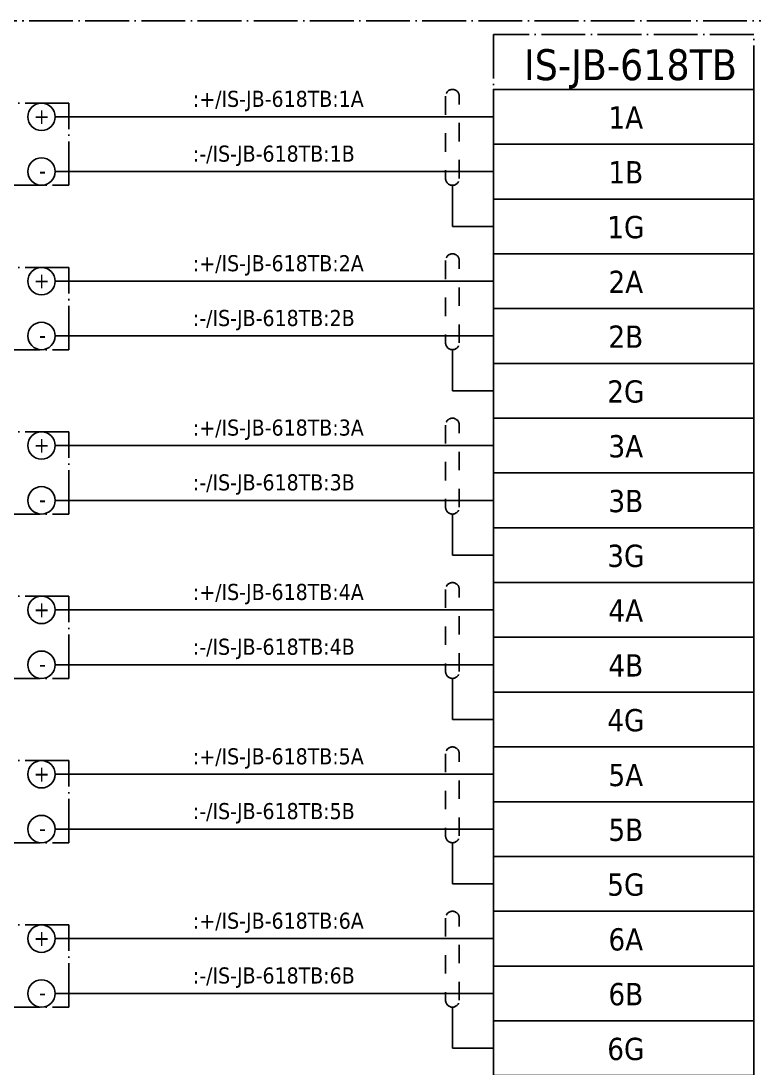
# Model space of a CAD drawing. Header units: millimetres. Extents: x 0 to 1792788, y -13 to 262234.
# Drawn here: x 35.5 to 89, y 151.6 to 228 of the extents above; entities that cross this region are included whole.
import ezdxf
from ezdxf.enums import TextEntityAlignment as Align

# ---------------------------------------------------------------- set-up
doc = ezdxf.new("R2010")
doc.units = ezdxf.units.MM
doc.linetypes.add('EPL_DASH', pattern=[1, 0.5, -0.5])
doc.linetypes.add('EPL_DASHDOT', pattern=[1, 0.8, -0.1, 0, -0.1])
for name, color, linetype, lineweight in [('EPLAN108', 5, 'Continuous', 35), ('EPLAN300', 5, 'Continuous', 25), ('EPLAN302', 5, 'Continuous', 25), ('EPLAN307', 134, 'EPL_DASHDOT', 25), ('EPLAN311', 7, 'Continuous', 25), ('EPLAN314', 5, 'EPL_DASH', 25), ('EPLAN400', 5, 'Continuous', 35), ('EPLAN405', 7, 'Continuous', 25), ('EPLAN421', 5, 'Continuous', 35), ('EPLAN433', 251, 'Continuous', 35), ('EPLAN500', 7, 'Continuous', 35), ('EPLAN501', 7, 'Continuous', 35), ('EPLAN502', 7, 'Continuous', 35), ('EPLAN503', 7, 'Continuous', 35), ('EPLAN504', 7, 'Continuous', 35), ('EPLAN546', 1, 'Continuous', 25)]:
    doc.layers.add(name, color=color, linetype=linetype, lineweight=lineweight)
doc.styles.add('Tahoma', font='')
doc.styles.get('Tahoma').set_extended_font_data('Tahoma')

# ---------------------------------------------------------------- blocks, each defined once
blk = doc.blocks.new('EPLSYM_LibrarySPECIAL_en_US_Symbol427_Variant5_Placement1_54')
at = {"layer": 'EPLAN421', "color": 5, "style": 'Tahoma'}
for tag, p in [('17_20029[1]', (-0.9525, 3.335)), ('17_20029[2]', (20.0025, 3.335))]:
    blk.add_attdef(tag, text='', height=1.1739, dxfattribs=at).set_placement(p, align=Align.BOTTOM_RIGHT)
at = {"layer": 'EPLAN433', "color": 251, "style": 'Tahoma'}
blk.add_attdef('17_20406_1', text='', height=1.6254, dxfattribs=at).set_placement((0.9525, 1.5875), align=Align.BOTTOM_RIGHT)
blk.add_attdef('17_20406', text='', height=1.6254, dxfattribs=at).set_placement((0.9525, 1.5875), align=Align.BOTTOM_LEFT)
blk = doc.blocks.new('EPLSYM_LibrarySPECIAL_en_US_Symbol427_Variant5_Placement1_55')
at = {"layer": 'EPLAN421', "color": 5, "style": 'Tahoma'}
for tag, p in [('17_20029[1]', (-0.9525, 3.335)), ('17_20029[2]', (20.0025, 3.335))]:
    blk.add_attdef(tag, text='', height=1.1739, dxfattribs=at).set_placement(p, align=Align.BOTTOM_RIGHT)
at = {"layer": 'EPLAN433', "color": 251, "style": 'Tahoma'}
blk.add_attdef('17_20406_1', text='', height=1.6254, dxfattribs=at).set_placement((0.9525, 1.5875), align=Align.BOTTOM_RIGHT)
blk.add_attdef('17_20406', text='', height=1.6254, dxfattribs=at).set_placement((0.9525, 1.5875), align=Align.BOTTOM_LEFT)
blk = doc.blocks.new('EPLSYM_LibrarySPECIAL_en_US_Symbol427_Variant5_Placement1_56')
at = {"layer": 'EPLAN421', "color": 5, "style": 'Tahoma'}
for tag, p in [('17_20029[1]', (-0.9525, 3.335)), ('17_20029[2]', (20.0025, 3.335))]:
    blk.add_attdef(tag, text='', height=1.1739, dxfattribs=at).set_placement(p, align=Align.BOTTOM_RIGHT)
at = {"layer": 'EPLAN433', "color": 251, "style": 'Tahoma'}
blk.add_attdef('17_20406_1', text='', height=1.6254, dxfattribs=at).set_placement((0.9525, 1.5875), align=Align.BOTTOM_RIGHT)
blk.add_attdef('17_20406', text='', height=1.6254, dxfattribs=at).set_placement((0.9525, 1.5875), align=Align.BOTTOM_LEFT)
blk = doc.blocks.new('EPLSYM_LibrarySPECIAL_en_US_Symbol427_Variant5_Placement1_57')
at = {"layer": 'EPLAN421', "color": 5, "style": 'Tahoma'}
for tag, p in [('17_20029[1]', (-0.9525, 3.335)), ('17_20029[2]', (20.0025, 3.335))]:
    blk.add_attdef(tag, text='', height=1.1739, dxfattribs=at).set_placement(p, align=Align.BOTTOM_RIGHT)
at = {"layer": 'EPLAN433', "color": 251, "style": 'Tahoma'}
blk.add_attdef('17_20406_1', text='', height=1.6254, dxfattribs=at).set_placement((0.9525, 1.5875), align=Align.BOTTOM_RIGHT)
blk.add_attdef('17_20406', text='', height=1.6254, dxfattribs=at).set_placement((0.9525, 1.5875), align=Align.BOTTOM_LEFT)
blk = doc.blocks.new('EPLSYM_LibrarySPECIAL_en_US_Symbol427_Variant5_Placement1_58')
at = {"layer": 'EPLAN421', "color": 5, "style": 'Tahoma'}
for tag, p in [('17_20029[1]', (-0.9525, 3.335)), ('17_20029[2]', (20.0025, 3.335))]:
    blk.add_attdef(tag, text='', height=1.1739, dxfattribs=at).set_placement(p, align=Align.BOTTOM_RIGHT)
at = {"layer": 'EPLAN433', "color": 251, "style": 'Tahoma'}
blk.add_attdef('17_20406_1', text='', height=1.6254, dxfattribs=at).set_placement((0.9525, 1.5875), align=Align.BOTTOM_RIGHT)
blk.add_attdef('17_20406', text='', height=1.6254, dxfattribs=at).set_placement((0.9525, 1.5875), align=Align.BOTTOM_LEFT)
blk = doc.blocks.new('EPLSYM_LibrarySPECIAL_en_US_Symbol427_Variant5_Placement1_59')
at = {"layer": 'EPLAN421', "color": 5, "style": 'Tahoma'}
for tag, p in [('17_20029[1]', (-0.9525, 3.335)), ('17_20029[2]', (20.0025, 3.335))]:
    blk.add_attdef(tag, text='', height=1.1739, dxfattribs=at).set_placement(p, align=Align.BOTTOM_RIGHT)
at = {"layer": 'EPLAN433', "color": 251, "style": 'Tahoma'}
blk.add_attdef('17_20406_1', text='', height=1.6254, dxfattribs=at).set_placement((0.9525, 1.5875), align=Align.BOTTOM_RIGHT)
blk.add_attdef('17_20406', text='', height=1.6254, dxfattribs=at).set_placement((0.9525, 1.5875), align=Align.BOTTOM_LEFT)
blk = doc.blocks.new('EPLSYM_LibrarySPECIAL_en_US_Symbol427_Variant5_Placement1_60')
at = {"layer": 'EPLAN421', "color": 5, "style": 'Tahoma'}
for tag, p in [('17_20029[1]', (-0.9525, 3.335)), ('17_20029[2]', (20.0025, 3.335))]:
    blk.add_attdef(tag, text='', height=1.1739, dxfattribs=at).set_placement(p, align=Align.BOTTOM_RIGHT)
at = {"layer": 'EPLAN433', "color": 251, "style": 'Tahoma'}
blk.add_attdef('17_20406_1', text='', height=1.6254, dxfattribs=at).set_placement((0.9525, 1.5875), align=Align.BOTTOM_RIGHT)
blk.add_attdef('17_20406', text='', height=1.6254, dxfattribs=at).set_placement((0.9525, 1.5875), align=Align.BOTTOM_LEFT)
blk = doc.blocks.new('EPLSYM_LibrarySPECIAL_en_US_Symbol427_Variant5_Placement1_61')
at = {"layer": 'EPLAN421', "color": 5, "style": 'Tahoma'}
for tag, p in [('17_20029[1]', (-0.9525, 3.335)), ('17_20029[2]', (20.0025, 3.335))]:
    blk.add_attdef(tag, text='', height=1.1739, dxfattribs=at).set_placement(p, align=Align.BOTTOM_RIGHT)
at = {"layer": 'EPLAN433', "color": 251, "style": 'Tahoma'}
blk.add_attdef('17_20406_1', text='', height=1.6254, dxfattribs=at).set_placement((0.9525, 1.5875), align=Align.BOTTOM_RIGHT)
blk.add_attdef('17_20406', text='', height=1.6254, dxfattribs=at).set_placement((0.9525, 1.5875), align=Align.BOTTOM_LEFT)
blk = doc.blocks.new('EPLSYM_LibrarySPECIAL_en_US_Symbol427_Variant5_Placement1_62')
at = {"layer": 'EPLAN421', "color": 5, "style": 'Tahoma'}
for tag, p in [('17_20029[1]', (-0.9525, 3.335)), ('17_20029[2]', (20.0025, 3.335))]:
    blk.add_attdef(tag, text='', height=1.1739, dxfattribs=at).set_placement(p, align=Align.BOTTOM_RIGHT)
at = {"layer": 'EPLAN433', "color": 251, "style": 'Tahoma'}
blk.add_attdef('17_20406_1', text='', height=1.6254, dxfattribs=at).set_placement((0.9525, 1.5875), align=Align.BOTTOM_RIGHT)
blk.add_attdef('17_20406', text='', height=1.6254, dxfattribs=at).set_placement((0.9525, 1.5875), align=Align.BOTTOM_LEFT)
blk = doc.blocks.new('EPLSYM_LibrarySPECIAL_en_US_Symbol427_Variant5_Placement1_63')
at = {"layer": 'EPLAN421', "color": 5, "style": 'Tahoma'}
for tag, p in [('17_20029[1]', (-0.9525, 3.335)), ('17_20029[2]', (20.0025, 3.335))]:
    blk.add_attdef(tag, text='', height=1.1739, dxfattribs=at).set_placement(p, align=Align.BOTTOM_RIGHT)
at = {"layer": 'EPLAN433', "color": 251, "style": 'Tahoma'}
blk.add_attdef('17_20406_1', text='', height=1.6254, dxfattribs=at).set_placement((0.9525, 1.5875), align=Align.BOTTOM_RIGHT)
blk.add_attdef('17_20406', text='', height=1.6254, dxfattribs=at).set_placement((0.9525, 1.5875), align=Align.BOTTOM_LEFT)
blk = doc.blocks.new('EPLSYM_LibrarySPECIAL_en_US_Symbol427_Variant5_Placement1_64')
at = {"layer": 'EPLAN421', "color": 5, "style": 'Tahoma'}
for tag, p in [('17_20029[1]', (-0.9525, 3.335)), ('17_20029[2]', (20.0025, 3.335))]:
    blk.add_attdef(tag, text='', height=1.1739, dxfattribs=at).set_placement(p, align=Align.BOTTOM_RIGHT)
at = {"layer": 'EPLAN433', "color": 251, "style": 'Tahoma'}
blk.add_attdef('17_20406_1', text='', height=1.6254, dxfattribs=at).set_placement((0.9525, 1.5875), align=Align.BOTTOM_RIGHT)
blk.add_attdef('17_20406', text='', height=1.6254, dxfattribs=at).set_placement((0.9525, 1.5875), align=Align.BOTTOM_LEFT)
blk = doc.blocks.new('EPLSYM_LibrarySPECIAL_en_US_Symbol427_Variant5_Placement1_65')
at = {"layer": 'EPLAN421', "color": 5, "style": 'Tahoma'}
for tag, p in [('17_20029[1]', (-0.9525, 3.335)), ('17_20029[2]', (20.0025, 3.335))]:
    blk.add_attdef(tag, text='', height=1.1739, dxfattribs=at).set_placement(p, align=Align.BOTTOM_RIGHT)
at = {"layer": 'EPLAN433', "color": 251, "style": 'Tahoma'}
blk.add_attdef('17_20406_1', text='', height=1.6254, dxfattribs=at).set_placement((0.9525, 1.5875), align=Align.BOTTOM_RIGHT)
blk.add_attdef('17_20406', text='', height=1.6254, dxfattribs=at).set_placement((0.9525, 1.5875), align=Align.BOTTOM_LEFT)
blk = doc.blocks.new('EPLSYM_LibrarySPECIAL_Symbol2_Variant0_Placement1_2')
at = {"layer": 'EPLAN307', "lineweight": 25, "ltscale": 4}
blk.add_lwpolyline([(0, -6), (34, -6), (34, 0), (0, 0)], close=True, dxfattribs=at)
at = {"layer": 'EPLAN400', "color": 5, "style": 'Tahoma'}
blk.add_attdef('88_20010', text='', height=2.2575, dxfattribs=at).set_placement((-1.5, -0.9515), align=Align.TOP_RIGHT)
at = {"layer": 'EPLAN500', "color": 7, "style": 'Tahoma'}
blk.add_attdef('88_20027', text='', height=1.6254, dxfattribs=at).set_placement((-1.5, -4.57508), align=Align.TOP_RIGHT)
at = {"layer": 'EPLAN501', "color": 7, "style": 'Tahoma'}
blk.add_attdef('88_20011', text='', height=1.6254, dxfattribs=at).set_placement((-1.5, -9.97508), align=Align.TOP_RIGHT)
at = {"layer": 'EPLAN502', "color": 7, "style": 'Tahoma'}
blk.add_attdef('88_20025', text='', height=1.6254, dxfattribs=at).set_placement((-1.5, -12.67508), align=Align.TOP_RIGHT)
at = {"layer": 'EPLAN503', "color": 7, "style": 'Tahoma'}
blk.add_attdef('88_20024', text='', height=1.6254, dxfattribs=at).set_placement((-1.5, -15.37508), align=Align.TOP_RIGHT)
at = {"layer": 'EPLAN504', "color": 7, "style": 'Tahoma'}
blk.add_attdef('88_20901[1]', text='', height=1.6254, dxfattribs=at).set_placement((-1.5, -7.27508), align=Align.TOP_RIGHT)
blk = doc.blocks.new('EPLSYM_LibrarySPECIAL_Symbol17_Variant3_Placement1')
at = {"layer": 'EPLAN302', "lineweight": 25, "ltscale": 4}
blk.add_line((4, 0), (1, 0), dxfattribs=at)
blk.add_circle((0, 0), 1, dxfattribs=at)
at = {"layer": 'EPLAN421', "color": 5, "style": 'Tahoma'}
blk.add_attdef('17_20039', text='', height=1.174, dxfattribs=at).set_placement((3, 1), align=Align.BOTTOM_RIGHT)
blk = doc.blocks.new('EPLSYM_LibrarySPECIAL_Symbol2_Variant0_Placement1_3')
at = {"layer": 'EPLAN307', "lineweight": 25, "ltscale": 4}
blk.add_lwpolyline([(0, -6), (34, -6), (34, 0), (0, 0)], close=True, dxfattribs=at)
at = {"layer": 'EPLAN400', "color": 5, "style": 'Tahoma'}
blk.add_attdef('88_20010', text='', height=2.2575, dxfattribs=at).set_placement((-1.5, -0.9515), align=Align.TOP_RIGHT)
at = {"layer": 'EPLAN500', "color": 7, "style": 'Tahoma'}
blk.add_attdef('88_20027', text='', height=1.6254, dxfattribs=at).set_placement((-1.5, -4.57508), align=Align.TOP_RIGHT)
at = {"layer": 'EPLAN501', "color": 7, "style": 'Tahoma'}
blk.add_attdef('88_20011', text='', height=1.6254, dxfattribs=at).set_placement((-1.5, -9.97508), align=Align.TOP_RIGHT)
at = {"layer": 'EPLAN502', "color": 7, "style": 'Tahoma'}
blk.add_attdef('88_20025', text='', height=1.6254, dxfattribs=at).set_placement((-1.5, -12.67508), align=Align.TOP_RIGHT)
at = {"layer": 'EPLAN503', "color": 7, "style": 'Tahoma'}
blk.add_attdef('88_20024', text='', height=1.6254, dxfattribs=at).set_placement((-1.5, -15.37508), align=Align.TOP_RIGHT)
at = {"layer": 'EPLAN504', "color": 7, "style": 'Tahoma'}
blk.add_attdef('88_20901[1]', text='', height=1.6254, dxfattribs=at).set_placement((-1.5, -7.27508), align=Align.TOP_RIGHT)
blk = doc.blocks.new('EPLSYM_LibrarySPECIAL_Symbol2_Variant0_Placement1_4')
at = {"layer": 'EPLAN307', "lineweight": 25, "ltscale": 4}
blk.add_lwpolyline([(0, -6), (34, -6), (34, 0), (0, 0)], close=True, dxfattribs=at)
at = {"layer": 'EPLAN400', "color": 5, "style": 'Tahoma'}
blk.add_attdef('88_20010', text='', height=2.2575, dxfattribs=at).set_placement((-1.5, -0.9515), align=Align.TOP_RIGHT)
at = {"layer": 'EPLAN500', "color": 7, "style": 'Tahoma'}
blk.add_attdef('88_20027', text='', height=1.6254, dxfattribs=at).set_placement((-1.5, -4.57508), align=Align.TOP_RIGHT)
at = {"layer": 'EPLAN501', "color": 7, "style": 'Tahoma'}
blk.add_attdef('88_20011', text='', height=1.6254, dxfattribs=at).set_placement((-1.5, -9.97508), align=Align.TOP_RIGHT)
at = {"layer": 'EPLAN502', "color": 7, "style": 'Tahoma'}
blk.add_attdef('88_20025', text='', height=1.6254, dxfattribs=at).set_placement((-1.5, -12.67508), align=Align.TOP_RIGHT)
at = {"layer": 'EPLAN503', "color": 7, "style": 'Tahoma'}
blk.add_attdef('88_20024', text='', height=1.6254, dxfattribs=at).set_placement((-1.5, -15.37508), align=Align.TOP_RIGHT)
at = {"layer": 'EPLAN504', "color": 7, "style": 'Tahoma'}
blk.add_attdef('88_20901[1]', text='', height=1.6254, dxfattribs=at).set_placement((-1.5, -7.27508), align=Align.TOP_RIGHT)
blk = doc.blocks.new('EPLSYM_LibrarySPECIAL_Symbol2_Variant0_Placement1_5')
at = {"layer": 'EPLAN307', "lineweight": 25, "ltscale": 4}
blk.add_lwpolyline([(0, -6), (34, -6), (34, 0), (0, 0)], close=True, dxfattribs=at)
at = {"layer": 'EPLAN400', "color": 5, "style": 'Tahoma'}
blk.add_attdef('88_20010', text='', height=2.2575, dxfattribs=at).set_placement((-1.5, -0.9515), align=Align.TOP_RIGHT)
at = {"layer": 'EPLAN500', "color": 7, "style": 'Tahoma'}
blk.add_attdef('88_20027', text='', height=1.6254, dxfattribs=at).set_placement((-1.5, -4.57508), align=Align.TOP_RIGHT)
at = {"layer": 'EPLAN501', "color": 7, "style": 'Tahoma'}
blk.add_attdef('88_20011', text='', height=1.6254, dxfattribs=at).set_placement((-1.5, -9.97508), align=Align.TOP_RIGHT)
at = {"layer": 'EPLAN502', "color": 7, "style": 'Tahoma'}
blk.add_attdef('88_20025', text='', height=1.6254, dxfattribs=at).set_placement((-1.5, -12.67508), align=Align.TOP_RIGHT)
at = {"layer": 'EPLAN503', "color": 7, "style": 'Tahoma'}
blk.add_attdef('88_20024', text='', height=1.6254, dxfattribs=at).set_placement((-1.5, -15.37508), align=Align.TOP_RIGHT)
at = {"layer": 'EPLAN504', "color": 7, "style": 'Tahoma'}
blk.add_attdef('88_20901[1]', text='', height=1.6254, dxfattribs=at).set_placement((-1.5, -7.27508), align=Align.TOP_RIGHT)
blk = doc.blocks.new('EPLSYM_LibrarySPECIAL_Symbol2_Variant0_Placement1_6')
at = {"layer": 'EPLAN307', "lineweight": 25, "ltscale": 4}
blk.add_lwpolyline([(0, -6), (34, -6), (34, 0), (0, 0)], close=True, dxfattribs=at)
at = {"layer": 'EPLAN400', "color": 5, "style": 'Tahoma'}
blk.add_attdef('88_20010', text='', height=2.2575, dxfattribs=at).set_placement((-1.5, -0.9515), align=Align.TOP_RIGHT)
at = {"layer": 'EPLAN500', "color": 7, "style": 'Tahoma'}
blk.add_attdef('88_20027', text='', height=1.6254, dxfattribs=at).set_placement((-1.5, -4.57508), align=Align.TOP_RIGHT)
at = {"layer": 'EPLAN501', "color": 7, "style": 'Tahoma'}
blk.add_attdef('88_20011', text='', height=1.6254, dxfattribs=at).set_placement((-1.5, -9.97508), align=Align.TOP_RIGHT)
at = {"layer": 'EPLAN502', "color": 7, "style": 'Tahoma'}
blk.add_attdef('88_20025', text='', height=1.6254, dxfattribs=at).set_placement((-1.5, -12.67508), align=Align.TOP_RIGHT)
at = {"layer": 'EPLAN503', "color": 7, "style": 'Tahoma'}
blk.add_attdef('88_20024', text='', height=1.6254, dxfattribs=at).set_placement((-1.5, -15.37508), align=Align.TOP_RIGHT)
at = {"layer": 'EPLAN504', "color": 7, "style": 'Tahoma'}
blk.add_attdef('88_20901[1]', text='', height=1.6254, dxfattribs=at).set_placement((-1.5, -7.27508), align=Align.TOP_RIGHT)
blk = doc.blocks.new('EPLSYM_LibrarySPECIAL_Symbol2_Variant0_Placement1_10')
at = {"layer": 'EPLAN307', "lineweight": 25, "ltscale": 4}
blk.add_lwpolyline([(0, -6), (34, -6), (34, 0), (0, 0)], close=True, dxfattribs=at)
at = {"layer": 'EPLAN400', "color": 5, "style": 'Tahoma'}
blk.add_attdef('88_20010', text='', height=2.2575, dxfattribs=at).set_placement((-1.5, -0.9515), align=Align.TOP_RIGHT)
at = {"layer": 'EPLAN500', "color": 7, "style": 'Tahoma'}
blk.add_attdef('88_20027', text='', height=1.6254, dxfattribs=at).set_placement((-1.5, -4.57508), align=Align.TOP_RIGHT)
at = {"layer": 'EPLAN501', "color": 7, "style": 'Tahoma'}
blk.add_attdef('88_20011', text='', height=1.6254, dxfattribs=at).set_placement((-1.5, -9.97508), align=Align.TOP_RIGHT)
at = {"layer": 'EPLAN502', "color": 7, "style": 'Tahoma'}
blk.add_attdef('88_20025', text='', height=1.6254, dxfattribs=at).set_placement((-1.5, -12.67508), align=Align.TOP_RIGHT)
at = {"layer": 'EPLAN503', "color": 7, "style": 'Tahoma'}
blk.add_attdef('88_20024', text='', height=1.6254, dxfattribs=at).set_placement((-1.5, -15.37508), align=Align.TOP_RIGHT)
at = {"layer": 'EPLAN504', "color": 7, "style": 'Tahoma'}
blk.add_attdef('88_20901[1]', text='', height=1.6254, dxfattribs=at).set_placement((-1.5, -7.27508), align=Align.TOP_RIGHT)
blk = doc.blocks.new('EPLSYM_LibrarySPECIAL_en_US_Symbol427_Variant5_Placement1_72')
at = {"layer": 'EPLAN421', "color": 5, "style": 'Tahoma'}
for tag, p in [('17_20029[1]', (-0.9525, 3.335)), ('17_20029[2]', (20.0025, 3.335))]:
    blk.add_attdef(tag, text='', height=1.1739, dxfattribs=at).set_placement(p, align=Align.BOTTOM_RIGHT)
at = {"layer": 'EPLAN433', "color": 251, "style": 'Tahoma'}
blk.add_attdef('17_20406_1', text='', height=1.6254, dxfattribs=at).set_placement((0.9525, 1.5875), align=Align.BOTTOM_RIGHT)
blk.add_attdef('17_20406', text='', height=1.6254, dxfattribs=at).set_placement((0.9525, 1.5875), align=Align.BOTTOM_LEFT)
blk = doc.blocks.new('EPLSYM_LibrarySPECIAL_en_US_Symbol427_Variant5_Placement1_73')
at = {"layer": 'EPLAN421', "color": 5, "style": 'Tahoma'}
for tag, p in [('17_20029[1]', (-0.9525, 3.335)), ('17_20029[2]', (20.0025, 3.335))]:
    blk.add_attdef(tag, text='', height=1.1739, dxfattribs=at).set_placement(p, align=Align.BOTTOM_RIGHT)
at = {"layer": 'EPLAN433', "color": 251, "style": 'Tahoma'}
blk.add_attdef('17_20406_1', text='', height=1.6254, dxfattribs=at).set_placement((0.9525, 1.5875), align=Align.BOTTOM_RIGHT)
blk.add_attdef('17_20406', text='', height=1.6254, dxfattribs=at).set_placement((0.9525, 1.5875), align=Align.BOTTOM_LEFT)
blk = doc.blocks.new('EPLSYM_LibrarySPECIAL_en_US_Symbol427_Variant5_Placement1_74')
at = {"layer": 'EPLAN421', "color": 5, "style": 'Tahoma'}
for tag, p in [('17_20029[1]', (-0.9525, 3.335)), ('17_20029[2]', (20.0025, 3.335))]:
    blk.add_attdef(tag, text='', height=1.1739, dxfattribs=at).set_placement(p, align=Align.BOTTOM_RIGHT)
at = {"layer": 'EPLAN433', "color": 251, "style": 'Tahoma'}
blk.add_attdef('17_20406_1', text='', height=1.6254, dxfattribs=at).set_placement((0.9525, 1.5875), align=Align.BOTTOM_RIGHT)
blk.add_attdef('17_20406', text='', height=1.6254, dxfattribs=at).set_placement((0.9525, 1.5875), align=Align.BOTTOM_LEFT)
blk = doc.blocks.new('EPLSYM_LibrarySPECIAL_en_US_Symbol427_Variant5_Placement1_75')
at = {"layer": 'EPLAN421', "color": 5, "style": 'Tahoma'}
for tag, p in [('17_20029[1]', (-0.9525, 3.335)), ('17_20029[2]', (20.0025, 3.335))]:
    blk.add_attdef(tag, text='', height=1.1739, dxfattribs=at).set_placement(p, align=Align.BOTTOM_RIGHT)
at = {"layer": 'EPLAN433', "color": 251, "style": 'Tahoma'}
blk.add_attdef('17_20406_1', text='', height=1.6254, dxfattribs=at).set_placement((0.9525, 1.5875), align=Align.BOTTOM_RIGHT)
blk.add_attdef('17_20406', text='', height=1.6254, dxfattribs=at).set_placement((0.9525, 1.5875), align=Align.BOTTOM_LEFT)
blk = doc.blocks.new('EPLSYM_LibrarySPECIAL_en_US_Symbol427_Variant5_Placement1_76')
at = {"layer": 'EPLAN421', "color": 5, "style": 'Tahoma'}
for tag, p in [('17_20029[1]', (-0.9525, 3.335)), ('17_20029[2]', (20.0025, 3.335))]:
    blk.add_attdef(tag, text='', height=1.1739, dxfattribs=at).set_placement(p, align=Align.BOTTOM_RIGHT)
at = {"layer": 'EPLAN433', "color": 251, "style": 'Tahoma'}
blk.add_attdef('17_20406_1', text='', height=1.6254, dxfattribs=at).set_placement((0.9525, 1.5875), align=Align.BOTTOM_RIGHT)
blk.add_attdef('17_20406', text='', height=1.6254, dxfattribs=at).set_placement((0.9525, 1.5875), align=Align.BOTTOM_LEFT)
blk = doc.blocks.new('EPLSYM_LibrarySPECIAL_en_US_Symbol427_Variant5_Placement1_77')
at = {"layer": 'EPLAN421', "color": 5, "style": 'Tahoma'}
for tag, p in [('17_20029[1]', (-0.9525, 3.335)), ('17_20029[2]', (20.0025, 3.335))]:
    blk.add_attdef(tag, text='', height=1.1739, dxfattribs=at).set_placement(p, align=Align.BOTTOM_RIGHT)
at = {"layer": 'EPLAN433', "color": 251, "style": 'Tahoma'}
blk.add_attdef('17_20406_1', text='', height=1.6254, dxfattribs=at).set_placement((0.9525, 1.5875), align=Align.BOTTOM_RIGHT)
blk.add_attdef('17_20406', text='', height=1.6254, dxfattribs=at).set_placement((0.9525, 1.5875), align=Align.BOTTOM_LEFT)
blk = doc.blocks.new('EPLSYM_LibrarySPECIAL_Symbol5_Variant1_Placement1_2')
at = {"layer": 'EPLAN314', "ltscale": 2.7}
for p, q in [((-0.5, 6.5), (-0.5, 0.5)), ((0.5, 0.5), (0.5, 6.5))]:
    blk.add_line(p, q, dxfattribs=at)
for centre, start, end in [((0, 6.5), 0, 180), ((0, 0.5), 180, 0)]:
    blk.add_arc(centre, 0.5, start, end, dxfattribs=at)
blk = doc.blocks.new('EPLSYM_LibrarySPECIAL_Symbol5_Variant1_Placement1_3')
at = {"layer": 'EPLAN314', "ltscale": 2.7}
for p, q in [((-0.5, 6.5), (-0.5, 0.5)), ((0.5, 0.5), (0.5, 6.5))]:
    blk.add_line(p, q, dxfattribs=at)
for centre, start, end in [((0, 6.5), 0, 180), ((0, 0.5), 180, 0)]:
    blk.add_arc(centre, 0.5, start, end, dxfattribs=at)
blk = doc.blocks.new('EPLSYM_LibrarySPECIAL_Symbol5_Variant1_Placement1_4')
at = {"layer": 'EPLAN314', "ltscale": 2.7}
for p, q in [((-0.5, 6.5), (-0.5, 0.5)), ((0.5, 0.5), (0.5, 6.5))]:
    blk.add_line(p, q, dxfattribs=at)
for centre, start, end in [((0, 6.5), 0, 180), ((0, 0.5), 180, 0)]:
    blk.add_arc(centre, 0.5, start, end, dxfattribs=at)
blk = doc.blocks.new('EPLSYM_LibrarySPECIAL_Symbol5_Variant1_Placement1_5')
at = {"layer": 'EPLAN314', "ltscale": 2.7}
for p, q in [((-0.5, 6.5), (-0.5, 0.5)), ((0.5, 0.5), (0.5, 6.5))]:
    blk.add_line(p, q, dxfattribs=at)
for centre, start, end in [((0, 6.5), 0, 180), ((0, 0.5), 180, 0)]:
    blk.add_arc(centre, 0.5, start, end, dxfattribs=at)
blk = doc.blocks.new('EPLSYM_LibrarySPECIAL_Symbol5_Variant1_Placement1_6')
at = {"layer": 'EPLAN314', "ltscale": 2.7}
for p, q in [((-0.5, 6.5), (-0.5, 0.5)), ((0.5, 0.5), (0.5, 6.5))]:
    blk.add_line(p, q, dxfattribs=at)
for centre, start, end in [((0, 6.5), 0, 180), ((0, 0.5), 180, 0)]:
    blk.add_arc(centre, 0.5, start, end, dxfattribs=at)
blk = doc.blocks.new('EPLSYM_LibrarySPECIAL_Symbol5_Variant1_Placement1_7')
at = {"layer": 'EPLAN314', "ltscale": 2.7}
for p, q in [((-0.5, 6.5), (-0.5, 0.5)), ((0.5, 0.5), (0.5, 6.5))]:
    blk.add_line(p, q, dxfattribs=at)
for centre, start, end in [((0, 6.5), 0, 180), ((0, 0.5), 180, 0)]:
    blk.add_arc(centre, 0.5, start, end, dxfattribs=at)
blk = doc.blocks.new('EPLSYM_LibrarySPECIAL_Symbol308_Variant0_Placement0')
at = {"layer": 'EPLAN405', "color": 7, "style": 'Tahoma'}
for tag, p in [('17_31011', (1.5, 6.35)), ('17_31002', (1.5, 0.5))]:
    blk.add_attdef(tag, text='', height=1.174, dxfattribs=at).set_placement(p, align=Align.BOTTOM_LEFT)
for tag, p in [('17_31004', (1.5, 4.4)), ('17_31003', (1.5, 2.45))]:
    blk.add_attdef(tag, p, '', height=1.174, dxfattribs=at)
blk = doc.blocks.new('EPLSYM_LibrarySPECIAL_Symbol2_Variant0_Placement1_18')
at = {"layer": 'EPLAN307', "lineweight": 25, "ltscale": 4}
blk.add_lwpolyline([(0, -114), (106, -114), (106, 0), (0, 0)], close=True, dxfattribs=at)
at = {"layer": 'EPLAN400', "color": 5, "style": 'Tahoma'}
blk.add_attdef('88_20010', text='', height=2.2575, dxfattribs=at).set_placement((-1.5, -0.9515), align=Align.TOP_RIGHT)
at = {"layer": 'EPLAN500', "color": 7, "style": 'Tahoma'}
blk.add_attdef('88_20027', text='', height=1.6254, dxfattribs=at).set_placement((-1.5, -4.57508), align=Align.TOP_RIGHT)
at = {"layer": 'EPLAN501', "color": 7, "style": 'Tahoma'}
blk.add_attdef('88_20011', text='', height=1.6254, dxfattribs=at).set_placement((-1.5, -9.97508), align=Align.TOP_RIGHT)
at = {"layer": 'EPLAN502', "color": 7, "style": 'Tahoma'}
blk.add_attdef('88_20025', text='', height=1.6254, dxfattribs=at).set_placement((-1.5, -12.67508), align=Align.TOP_RIGHT)
at = {"layer": 'EPLAN503', "color": 7, "style": 'Tahoma'}
blk.add_attdef('88_20024', text='', height=1.6254, dxfattribs=at).set_placement((-1.5, -15.37508), align=Align.TOP_RIGHT)
at = {"layer": 'EPLAN504', "color": 7, "style": 'Tahoma'}
blk.add_attdef('88_20901[1]', text='', height=1.6254, dxfattribs=at).set_placement((-1.5, -7.27508), align=Align.TOP_RIGHT)

msp = doc.modelspace()

# ---------------------------------------------------------------- linework, layer by layer
at = {"layer": 'EPLAN300', "lineweight": 25, "ltscale": 4}
for points in [[(70, 219), (89, 219), (89, 223), (70, 223)], [(70, 215), (89, 215), (89, 219), (70, 219)], [(70, 211), (89, 211), (89, 215), (70, 215)], [(70, 207), (89, 207), (89, 211), (70, 211)], [(70, 203), (89, 203), (89, 207), (70, 207)], [(70, 199), (89, 199), (89, 203), (70, 203)], [(70, 195), (89, 195), (89, 199), (70, 199)], [(70, 191), (89, 191), (89, 195), (70, 195)], [(70, 187), (89, 187), (89, 191), (70, 191)], [(70, 183), (89, 183), (89, 187), (70, 187)], [(70, 179), (89, 179), (89, 183), (70, 183)], [(70, 175), (89, 175), (89, 179), (70, 179)], [(70, 171), (89, 171), (89, 175), (70, 175)], [(70, 167), (89, 167), (89, 171), (70, 171)], [(70, 163), (89, 163), (89, 167), (70, 167)], [(70, 159), (89, 159), (89, 163), (70, 163)], [(70, 155), (89, 155), (89, 159), (70, 159)], [(70, 151), (89, 151), (89, 155), (70, 155)]]:
    msp.add_lwpolyline(points, close=True, dxfattribs=at)
at = {"layer": 'EPLAN307', "lineweight": 25, "ltscale": 4}
msp.add_lwpolyline([(70, 223), (89, 223), (89, 227), (70, 227)], close=True, dxfattribs=at)
at = {"layer": 'EPLAN311', "ltscale": 4}
for p, q in [((70, 221), (39, 221)), ((70, 217), (39, 217)), ((70, 209), (39, 209)), ((70, 205), (39, 205)), ((70, 197), (39, 197)), ((70, 193), (39, 193)), ((70, 185), (39, 185)), ((70, 181), (39, 181)), ((70, 173), (39, 173)), ((70, 169), (39, 169)), ((70, 161), (39, 161)), ((70, 157), (39, 157))]:
    msp.add_line(p, q, dxfattribs=at)
at = {"layer": 'EPLAN311', "color": 1, "linetype": 'Continuous', "lineweight": 25, "ltscale": 4}
for p, q in [((67, 215), (67, 213)), ((67, 213), (69, 213)), ((67, 203), (67, 201)), ((67, 201), (69, 201)), ((67, 191), (67, 189)), ((67, 189), (69, 189)), ((67, 179), (67, 177)), ((67, 177), (69, 177)), ((67, 167), (67, 165)), ((67, 165), (69, 165)), ((67, 155), (67, 153)), ((67, 153), (69, 153))]:
    msp.add_line(p, q, dxfattribs=at)
at = {"layer": 'EPLAN546', "ltscale": 4}
for p, q in [((67, 213), (67, 216)), ((70, 213), (67, 213)), ((67, 201), (67, 204)), ((70, 201), (67, 201)), ((67, 189), (67, 192)), ((70, 189), (67, 189)), ((67, 177), (67, 180)), ((70, 177), (67, 177)), ((67, 165), (67, 168)), ((70, 165), (67, 165)), ((67, 153), (67, 156)), ((70, 153), (67, 153))]:
    msp.add_line(p, q, dxfattribs=at)

# ---------------------------------------------------------------- block references
for name, p in [('EPLSYM_LibrarySPECIAL_Symbol2_Variant0_Placement1_18', (3, 228)), ('EPLSYM_LibrarySPECIAL_Symbol5_Variant1_Placement1_2', (67, 216)), ('EPLSYM_LibrarySPECIAL_Symbol2_Variant0_Placement1_3', (5, 222)), ('EPLSYM_LibrarySPECIAL_Symbol5_Variant1_Placement1_3', (67, 204)), ('EPLSYM_LibrarySPECIAL_Symbol2_Variant0_Placement1_2', (5, 210)), ('EPLSYM_LibrarySPECIAL_Symbol5_Variant1_Placement1_4', (67, 192)), ('EPLSYM_LibrarySPECIAL_Symbol2_Variant0_Placement1_4', (5, 198)), ('EPLSYM_LibrarySPECIAL_Symbol5_Variant1_Placement1_5', (67, 180)), ('EPLSYM_LibrarySPECIAL_Symbol2_Variant0_Placement1_10', (5, 186)), ('EPLSYM_LibrarySPECIAL_Symbol5_Variant1_Placement1_6', (67, 168)), ('EPLSYM_LibrarySPECIAL_Symbol2_Variant0_Placement1_5', (5, 174)), ('EPLSYM_LibrarySPECIAL_Symbol5_Variant1_Placement1_7', (67, 156)), ('EPLSYM_LibrarySPECIAL_Symbol2_Variant0_Placement1_6', (5, 162))]:
    msp.add_blockref(name, p)
ref = msp.add_blockref('EPLSYM_LibrarySPECIAL_Symbol308_Variant0_Placement0', (48, 221))
ref.add_attrib('17_31011', ':+/IS-JB-618TB:1A', dxfattribs={"layer": 'EPLAN405', "color": 7, "height": 1.1739, "style": 'Tahoma'}).set_placement((48.055, 221.374), align=Align.BOTTOM_LEFT)
ref = msp.add_blockref('EPLSYM_LibrarySPECIAL_Symbol17_Variant3_Placement1', (37, 221))
ref.add_attrib('17_20039', '+', dxfattribs={"layer": 'EPLAN421', "color": 5, "height": 1.174, "style": 'Tahoma'}).set_placement((37.591, 220.117), align=Align.BOTTOM_RIGHT)
ref = msp.add_blockref('EPLSYM_LibrarySPECIAL_en_US_Symbol427_Variant5_Placement1_64', (70, 221))
ref.add_attrib('17_20011', '1A', dxfattribs={"layer": 'EPLAN501', "color": 7, "height": 1.6254, "style": 'Tahoma'}).set_placement((79.661, 219.65), align=Align.BOTTOM_CENTER)
ref = msp.add_blockref('EPLSYM_LibrarySPECIAL_Symbol308_Variant0_Placement0', (48, 217))
ref.add_attrib('17_31011', ':-/IS-JB-618TB:1B', dxfattribs={"layer": 'EPLAN405', "color": 7, "height": 1.1739, "style": 'Tahoma'}).set_placement((48.055, 217.374), align=Align.BOTTOM_LEFT)
ref = msp.add_blockref('EPLSYM_LibrarySPECIAL_Symbol17_Variant3_Placement1', (37, 217))
ref.add_attrib('17_20039', '-', dxfattribs={"layer": 'EPLAN421', "color": 5, "height": 1.174, "style": 'Tahoma'}).set_placement((37.316, 216.132), align=Align.BOTTOM_RIGHT)
ref = msp.add_blockref('EPLSYM_LibrarySPECIAL_en_US_Symbol427_Variant5_Placement1_65', (70, 217))
ref.add_attrib('17_20011', '1B', dxfattribs={"layer": 'EPLAN501', "color": 7, "height": 1.6254, "style": 'Tahoma'}).set_placement((79.661, 215.65), align=Align.BOTTOM_CENTER)
ref = msp.add_blockref('EPLSYM_LibrarySPECIAL_en_US_Symbol427_Variant5_Placement1_72', (70, 213))
ref.add_attrib('17_20011', '1G', dxfattribs={"layer": 'EPLAN501', "color": 7, "height": 1.6254, "style": 'Tahoma'}).set_placement((79.661, 211.65), align=Align.BOTTOM_CENTER)
ref = msp.add_blockref('EPLSYM_LibrarySPECIAL_Symbol308_Variant0_Placement0', (48, 209))
ref.add_attrib('17_31011', ':+/IS-JB-618TB:2A', dxfattribs={"layer": 'EPLAN405', "color": 7, "height": 1.1739, "style": 'Tahoma'}).set_placement((48.055, 209.374), align=Align.BOTTOM_LEFT)
ref = msp.add_blockref('EPLSYM_LibrarySPECIAL_Symbol17_Variant3_Placement1', (37, 209))
ref.add_attrib('17_20039', '+', dxfattribs={"layer": 'EPLAN421', "color": 5, "height": 1.174, "style": 'Tahoma'}).set_placement((37.591, 208.117), align=Align.BOTTOM_RIGHT)
ref = msp.add_blockref('EPLSYM_LibrarySPECIAL_en_US_Symbol427_Variant5_Placement1_54', (70, 209))
ref.add_attrib('17_20011', '2A', dxfattribs={"layer": 'EPLAN501', "color": 7, "height": 1.6254, "style": 'Tahoma'}).set_placement((79.661, 207.65), align=Align.BOTTOM_CENTER)
ref = msp.add_blockref('EPLSYM_LibrarySPECIAL_Symbol308_Variant0_Placement0', (48, 205))
ref.add_attrib('17_31011', ':-/IS-JB-618TB:2B', dxfattribs={"layer": 'EPLAN405', "color": 7, "height": 1.1739, "style": 'Tahoma'}).set_placement((48.055, 205.374), align=Align.BOTTOM_LEFT)
ref = msp.add_blockref('EPLSYM_LibrarySPECIAL_Symbol17_Variant3_Placement1', (37, 205))
ref.add_attrib('17_20039', '-', dxfattribs={"layer": 'EPLAN421', "color": 5, "height": 1.174, "style": 'Tahoma'}).set_placement((37.316, 204.132), align=Align.BOTTOM_RIGHT)
ref = msp.add_blockref('EPLSYM_LibrarySPECIAL_en_US_Symbol427_Variant5_Placement1_55', (70, 205))
ref.add_attrib('17_20011', '2B', dxfattribs={"layer": 'EPLAN501', "color": 7, "height": 1.6254, "style": 'Tahoma'}).set_placement((79.661, 203.65), align=Align.BOTTOM_CENTER)
ref = msp.add_blockref('EPLSYM_LibrarySPECIAL_en_US_Symbol427_Variant5_Placement1_73', (70, 201))
ref.add_attrib('17_20011', '2G', dxfattribs={"layer": 'EPLAN501', "color": 7, "height": 1.6254, "style": 'Tahoma'}).set_placement((79.661, 199.65), align=Align.BOTTOM_CENTER)
ref = msp.add_blockref('EPLSYM_LibrarySPECIAL_Symbol308_Variant0_Placement0', (48, 197))
ref.add_attrib('17_31011', ':+/IS-JB-618TB:3A', dxfattribs={"layer": 'EPLAN405', "color": 7, "height": 1.1739, "style": 'Tahoma'}).set_placement((48.055, 197.374), align=Align.BOTTOM_LEFT)
ref = msp.add_blockref('EPLSYM_LibrarySPECIAL_Symbol17_Variant3_Placement1', (37, 197))
ref.add_attrib('17_20039', '+', dxfattribs={"layer": 'EPLAN421', "color": 5, "height": 1.174, "style": 'Tahoma'}).set_placement((37.591, 196.117), align=Align.BOTTOM_RIGHT)
ref = msp.add_blockref('EPLSYM_LibrarySPECIAL_en_US_Symbol427_Variant5_Placement1_56', (70, 197))
ref.add_attrib('17_20011', '3A', dxfattribs={"layer": 'EPLAN501', "color": 7, "height": 1.6254, "style": 'Tahoma'}).set_placement((79.661, 195.65), align=Align.BOTTOM_CENTER)
ref = msp.add_blockref('EPLSYM_LibrarySPECIAL_Symbol308_Variant0_Placement0', (48, 193))
ref.add_attrib('17_31011', ':-/IS-JB-618TB:3B', dxfattribs={"layer": 'EPLAN405', "color": 7, "height": 1.1739, "style": 'Tahoma'}).set_placement((48.055, 193.374), align=Align.BOTTOM_LEFT)
ref = msp.add_blockref('EPLSYM_LibrarySPECIAL_Symbol17_Variant3_Placement1', (37, 193))
ref.add_attrib('17_20039', '-', dxfattribs={"layer": 'EPLAN421', "color": 5, "height": 1.174, "style": 'Tahoma'}).set_placement((37.316, 192.132), align=Align.BOTTOM_RIGHT)
ref = msp.add_blockref('EPLSYM_LibrarySPECIAL_en_US_Symbol427_Variant5_Placement1_57', (70, 193))
ref.add_attrib('17_20011', '3B', dxfattribs={"layer": 'EPLAN501', "color": 7, "height": 1.6254, "style": 'Tahoma'}).set_placement((79.661, 191.65), align=Align.BOTTOM_CENTER)
ref = msp.add_blockref('EPLSYM_LibrarySPECIAL_en_US_Symbol427_Variant5_Placement1_74', (70, 189))
ref.add_attrib('17_20011', '3G', dxfattribs={"layer": 'EPLAN501', "color": 7, "height": 1.6254, "style": 'Tahoma'}).set_placement((79.661, 187.65), align=Align.BOTTOM_CENTER)
ref = msp.add_blockref('EPLSYM_LibrarySPECIAL_Symbol308_Variant0_Placement0', (48, 185))
ref.add_attrib('17_31011', ':+/IS-JB-618TB:4A', dxfattribs={"layer": 'EPLAN405', "color": 7, "height": 1.1739, "style": 'Tahoma'}).set_placement((48.055, 185.374), align=Align.BOTTOM_LEFT)
ref = msp.add_blockref('EPLSYM_LibrarySPECIAL_Symbol17_Variant3_Placement1', (37, 185))
ref.add_attrib('17_20039', '+', dxfattribs={"layer": 'EPLAN421', "color": 5, "height": 1.174, "style": 'Tahoma'}).set_placement((37.591, 184.117), align=Align.BOTTOM_RIGHT)
ref = msp.add_blockref('EPLSYM_LibrarySPECIAL_en_US_Symbol427_Variant5_Placement1_58', (70, 185))
ref.add_attrib('17_20011', '4A', dxfattribs={"layer": 'EPLAN501', "color": 7, "height": 1.6254, "style": 'Tahoma'}).set_placement((79.661, 183.65), align=Align.BOTTOM_CENTER)
ref = msp.add_blockref('EPLSYM_LibrarySPECIAL_Symbol308_Variant0_Placement0', (48, 181))
ref.add_attrib('17_31011', ':-/IS-JB-618TB:4B', dxfattribs={"layer": 'EPLAN405', "color": 7, "height": 1.1739, "style": 'Tahoma'}).set_placement((48.055, 181.374), align=Align.BOTTOM_LEFT)
ref = msp.add_blockref('EPLSYM_LibrarySPECIAL_Symbol17_Variant3_Placement1', (37, 181))
ref.add_attrib('17_20039', '-', dxfattribs={"layer": 'EPLAN421', "color": 5, "height": 1.174, "style": 'Tahoma'}).set_placement((37.316, 180.132), align=Align.BOTTOM_RIGHT)
ref = msp.add_blockref('EPLSYM_LibrarySPECIAL_en_US_Symbol427_Variant5_Placement1_59', (70, 181))
ref.add_attrib('17_20011', '4B', dxfattribs={"layer": 'EPLAN501', "color": 7, "height": 1.6254, "style": 'Tahoma'}).set_placement((79.661, 179.65), align=Align.BOTTOM_CENTER)
ref = msp.add_blockref('EPLSYM_LibrarySPECIAL_en_US_Symbol427_Variant5_Placement1_75', (70, 177))
ref.add_attrib('17_20011', '4G', dxfattribs={"layer": 'EPLAN501', "color": 7, "height": 1.6254, "style": 'Tahoma'}).set_placement((79.661, 175.65), align=Align.BOTTOM_CENTER)
ref = msp.add_blockref('EPLSYM_LibrarySPECIAL_Symbol308_Variant0_Placement0', (48, 173))
ref.add_attrib('17_31011', ':+/IS-JB-618TB:5A', dxfattribs={"layer": 'EPLAN405', "color": 7, "height": 1.1739, "style": 'Tahoma'}).set_placement((48.055, 173.374), align=Align.BOTTOM_LEFT)
ref = msp.add_blockref('EPLSYM_LibrarySPECIAL_Symbol17_Variant3_Placement1', (37, 173))
ref.add_attrib('17_20039', '+', dxfattribs={"layer": 'EPLAN421', "color": 5, "height": 1.174, "style": 'Tahoma'}).set_placement((37.591, 172.117), align=Align.BOTTOM_RIGHT)
ref = msp.add_blockref('EPLSYM_LibrarySPECIAL_en_US_Symbol427_Variant5_Placement1_60', (70, 173))
ref.add_attrib('17_20011', '5A', dxfattribs={"layer": 'EPLAN501', "color": 7, "height": 1.6254, "style": 'Tahoma'}).set_placement((79.661, 171.65), align=Align.BOTTOM_CENTER)
ref = msp.add_blockref('EPLSYM_LibrarySPECIAL_Symbol308_Variant0_Placement0', (48, 169))
ref.add_attrib('17_31011', ':-/IS-JB-618TB:5B', dxfattribs={"layer": 'EPLAN405', "color": 7, "height": 1.1739, "style": 'Tahoma'}).set_placement((48.055, 169.374), align=Align.BOTTOM_LEFT)
ref = msp.add_blockref('EPLSYM_LibrarySPECIAL_Symbol17_Variant3_Placement1', (37, 169))
ref.add_attrib('17_20039', '-', dxfattribs={"layer": 'EPLAN421', "color": 5, "height": 1.174, "style": 'Tahoma'}).set_placement((37.316, 168.132), align=Align.BOTTOM_RIGHT)
ref = msp.add_blockref('EPLSYM_LibrarySPECIAL_en_US_Symbol427_Variant5_Placement1_61', (70, 169))
ref.add_attrib('17_20011', '5B', dxfattribs={"layer": 'EPLAN501', "color": 7, "height": 1.6254, "style": 'Tahoma'}).set_placement((79.661, 167.65), align=Align.BOTTOM_CENTER)
ref = msp.add_blockref('EPLSYM_LibrarySPECIAL_en_US_Symbol427_Variant5_Placement1_76', (70, 165))
ref.add_attrib('17_20011', '5G', dxfattribs={"layer": 'EPLAN501', "color": 7, "height": 1.6254, "style": 'Tahoma'}).set_placement((79.661, 163.65), align=Align.BOTTOM_CENTER)
ref = msp.add_blockref('EPLSYM_LibrarySPECIAL_Symbol308_Variant0_Placement0', (48, 161))
ref.add_attrib('17_31011', ':+/IS-JB-618TB:6A', dxfattribs={"layer": 'EPLAN405', "color": 7, "height": 1.1739, "style": 'Tahoma'}).set_placement((48.055, 161.374), align=Align.BOTTOM_LEFT)
ref = msp.add_blockref('EPLSYM_LibrarySPECIAL_Symbol17_Variant3_Placement1', (37, 161))
ref.add_attrib('17_20039', '+', dxfattribs={"layer": 'EPLAN421', "color": 5, "height": 1.174, "style": 'Tahoma'}).set_placement((37.591, 160.117), align=Align.BOTTOM_RIGHT)
ref = msp.add_blockref('EPLSYM_LibrarySPECIAL_en_US_Symbol427_Variant5_Placement1_62', (70, 161))
ref.add_attrib('17_20011', '6A', dxfattribs={"layer": 'EPLAN501', "color": 7, "height": 1.6254, "style": 'Tahoma'}).set_placement((79.661, 159.65), align=Align.BOTTOM_CENTER)
ref = msp.add_blockref('EPLSYM_LibrarySPECIAL_Symbol308_Variant0_Placement0', (48, 157))
ref.add_attrib('17_31011', ':-/IS-JB-618TB:6B', dxfattribs={"layer": 'EPLAN405', "color": 7, "height": 1.1739, "style": 'Tahoma'}).set_placement((48.055, 157.374), align=Align.BOTTOM_LEFT)
ref = msp.add_blockref('EPLSYM_LibrarySPECIAL_Symbol17_Variant3_Placement1', (37, 157))
ref.add_attrib('17_20039', '-', dxfattribs={"layer": 'EPLAN421', "color": 5, "height": 1.174, "style": 'Tahoma'}).set_placement((37.316, 156.132), align=Align.BOTTOM_RIGHT)
ref = msp.add_blockref('EPLSYM_LibrarySPECIAL_en_US_Symbol427_Variant5_Placement1_63', (70, 157))
ref.add_attrib('17_20011', '6B', dxfattribs={"layer": 'EPLAN501', "color": 7, "height": 1.6254, "style": 'Tahoma'}).set_placement((79.661, 155.65), align=Align.BOTTOM_CENTER)
ref = msp.add_blockref('EPLSYM_LibrarySPECIAL_en_US_Symbol427_Variant5_Placement1_77', (70, 153))
ref.add_attrib('17_20011', '6G', dxfattribs={"layer": 'EPLAN501', "color": 7, "height": 1.6254, "style": 'Tahoma'}).set_placement((79.661, 151.65), align=Align.BOTTOM_CENTER)

# ---------------------------------------------------------------- texts
at = {"layer": 'EPLAN108', "color": 5, "style": 'Tahoma'}
msp.add_text('IS-JB-618TB', height=2.2575, dxfattribs=at).set_placement((80, 223), align=Align.BOTTOM_CENTER)

doc.saveas('drawing.dxf')
